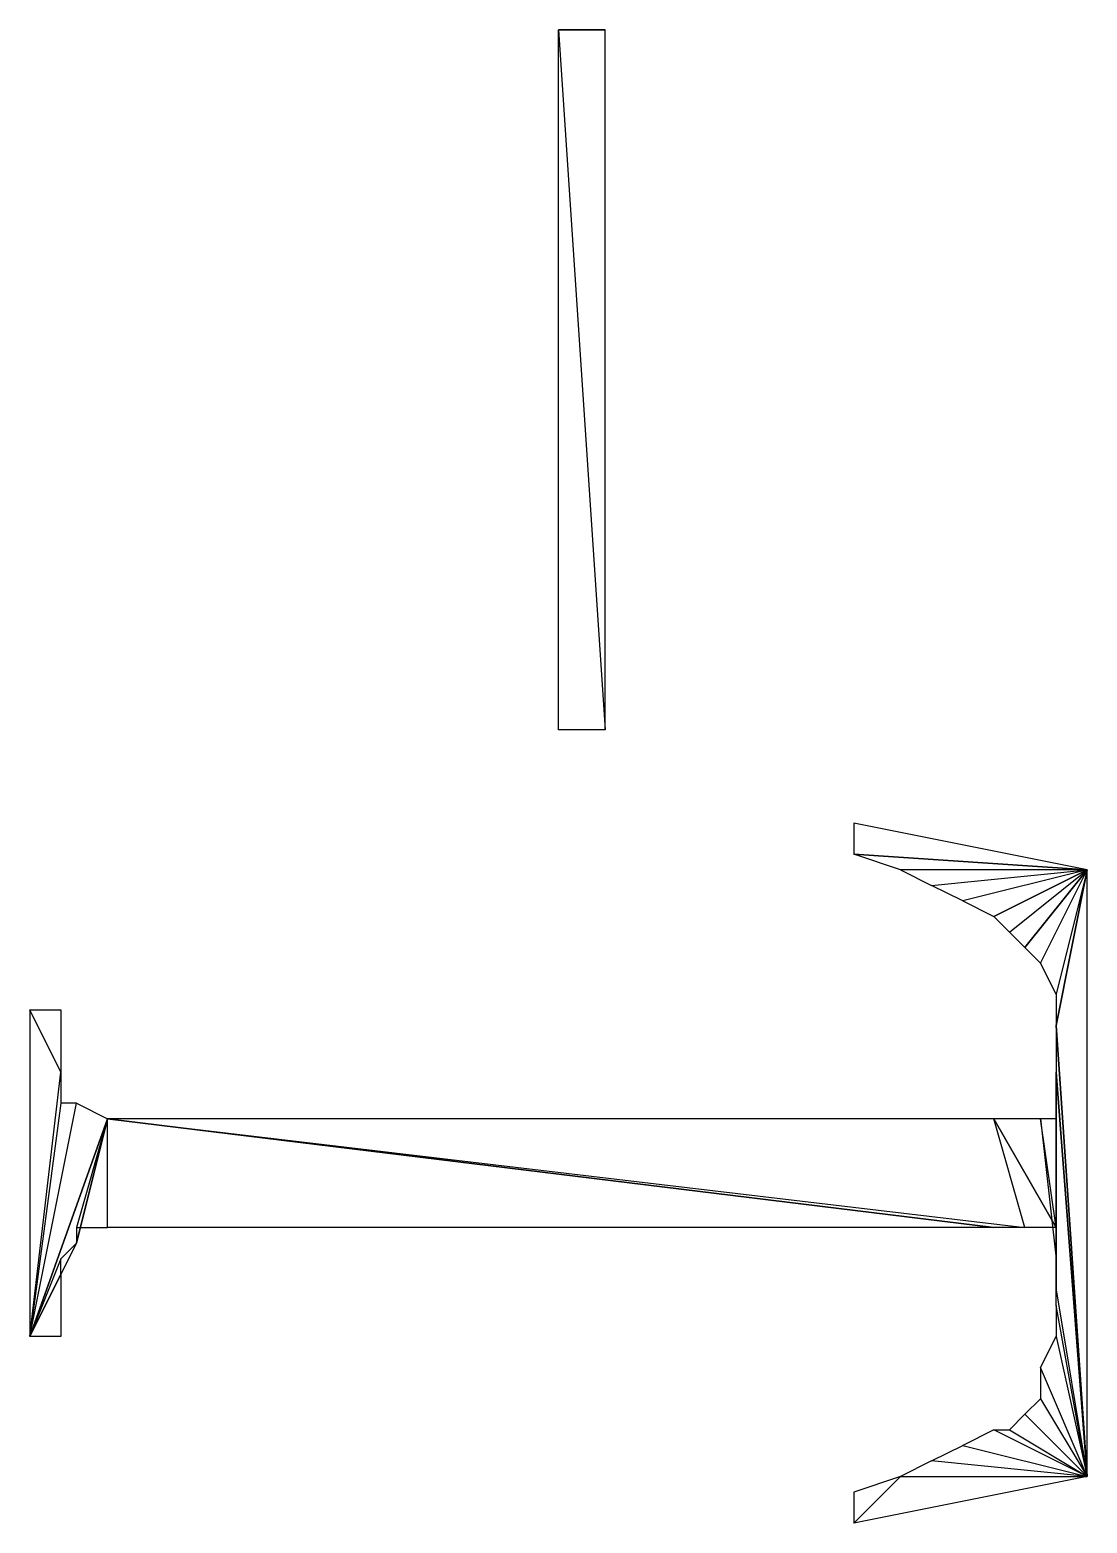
# Model space of a CAD drawing. Extents: x 0 to 7.8, y 0 to 11.
# Drawn here: x 1.62 to 1.79, y 2.5525 to 2.7925 of the extents above; entities that cross this region are included whole.
import ezdxf

# ---------------------------------------------------------------- set-up
doc = ezdxf.new("R2010")
doc.units = 0
doc.header["$MEASUREMENT"] = 0
doc.linetypes.add('AUSGEZOGEN', pattern=[0])
doc.layers.get('0').update_dxf_attribs({"linetype": 'AUSGEZOGEN'})

msp = doc.modelspace()

# ---------------------------------------------------------------- linework, layer by layer
for points in [[(1.705, 2.7925), (1.7125, 2.7925), (1.7125, 2.7925), (1.705, 2.7925), (1.705, 2.7925)], [(1.7125, 2.7925), (1.705, 2.7925), (1.705, 2.7925), (1.7125, 2.68), (1.7125, 2.7925)], [(1.705, 2.7925), (1.7125, 2.68), (1.7125, 2.68), (1.705, 2.68), (1.705, 2.7925), (1.705, 2.7925)], [(1.7525, 2.665), (1.7525, 2.66), (1.7525, 2.66), (1.79, 2.6575), (1.7525, 2.665), (1.7525, 2.665)], [(1.7525, 2.66), (1.7525, 2.66), (1.7525, 2.66), (1.79, 2.6575), (1.7525, 2.66)], [(1.7525, 2.66), (1.79, 2.6575), (1.79, 2.6575), (1.76, 2.6575), (1.7525, 2.66), (1.7525, 2.66)], [(1.76, 2.6575), (1.765, 2.655), (1.765, 2.655), (1.79, 2.6575), (1.76, 2.6575)], [(1.765, 2.655), (1.79, 2.6575), (1.79, 2.6575), (1.77, 2.6525), (1.765, 2.655)], [(1.79, 2.6575), (1.77, 2.6525), (1.77, 2.6525), (1.775, 2.65), (1.79, 2.6575), (1.79, 2.6575)], [(1.775, 2.65), (1.7775, 2.6475), (1.7775, 2.6475), (1.79, 2.6575), (1.775, 2.65)], [(1.7775, 2.6475), (1.79, 2.6575), (1.79, 2.6575), (1.78, 2.645), (1.7775, 2.6475)], [(1.79, 2.6575), (1.78, 2.645), (1.78, 2.645), (1.78, 2.645), (1.79, 2.6575), (1.79, 2.6575)], [(1.78, 2.645), (1.7825, 2.6425), (1.7825, 2.6425), (1.79, 2.6575), (1.78, 2.645)], [(1.7825, 2.6425), (1.79, 2.6575), (1.79, 2.6575), (1.785, 2.6375), (1.7825, 2.6425)], [(1.79, 2.6575), (1.785, 2.6375), (1.785, 2.6375), (1.785, 2.6325), (1.79, 2.6575), (1.79, 2.6575)], [(1.79, 2.6575), (1.785, 2.6325), (1.785, 2.6325), (1.79, 2.56), (1.79, 2.6575), (1.79, 2.6575)], [(1.62, 2.5825), (1.625, 2.625), (1.625, 2.625), (1.62, 2.635), (1.62, 2.5825)], [(1.625, 2.625), (1.62, 2.635), (1.62, 2.635), (1.625, 2.635), (1.625, 2.625), (1.625, 2.625)], [(1.785, 2.6325), (1.785, 2.625), (1.785, 2.625), (1.79, 2.56), (1.785, 2.6325), (1.785, 2.6325)], [(1.625, 2.62), (1.62, 2.5825), (1.62, 2.5825), (1.625, 2.625), (1.625, 2.62)], [(1.785, 2.6225), (1.785, 2.59), (1.785, 2.59), (1.785, 2.625), (1.785, 2.6225), (1.785, 2.6225)], [(1.785, 2.625), (1.785, 2.59), (1.785, 2.59), (1.79, 2.56), (1.785, 2.625), (1.785, 2.625)], [(1.785, 2.6175), (1.785, 2.595), (1.785, 2.595), (1.785, 2.6225), (1.785, 2.6175)], [(1.785, 2.595), (1.785, 2.6225), (1.785, 2.6225), (1.785, 2.59), (1.785, 2.595)], [(1.6325, 2.6175), (1.62, 2.5825), (1.62, 2.5825), (1.6275, 2.62), (1.6325, 2.6175)], [(1.62, 2.5825), (1.6275, 2.62), (1.6275, 2.62), (1.625, 2.62), (1.62, 2.5825), (1.62, 2.5825)], [(1.6325, 2.6175), (1.6275, 2.5975), (1.6275, 2.5975), (1.62, 2.5825), (1.6325, 2.6175), (1.6325, 2.6175)], [(1.6325, 2.6175), (1.6325, 2.6175), (1.6325, 2.6175), (1.62, 2.5825), (1.6325, 2.6175), (1.6325, 2.6175)], [(1.6325, 2.6), (1.6325, 2.6175), (1.6325, 2.6175), (1.6275, 2.6), (1.6325, 2.6)], [(1.6325, 2.6175), (1.6275, 2.6), (1.6275, 2.6), (1.6275, 2.5975), (1.6325, 2.6175), (1.6325, 2.6175)], [(1.775, 2.6), (1.6325, 2.6), (1.6325, 2.6), (1.6325, 2.6175), (1.775, 2.6)], [(1.775, 2.6), (1.775, 2.6), (1.775, 2.6), (1.6325, 2.6175), (1.775, 2.6)], [(1.775, 2.6), (1.6325, 2.6175), (1.6325, 2.6175), (1.78, 2.6), (1.775, 2.6)], [(1.6325, 2.6175), (1.78, 2.6), (1.78, 2.6), (1.775, 2.6175), (1.6325, 2.6175)], [(1.78, 2.6), (1.775, 2.6175), (1.775, 2.6175), (1.785, 2.6), (1.78, 2.6)], [(1.775, 2.6175), (1.785, 2.6), (1.785, 2.6), (1.785, 2.6), (1.775, 2.6175), (1.775, 2.6175)], [(1.775, 2.6175), (1.785, 2.6), (1.785, 2.6), (1.7825, 2.6175), (1.775, 2.6175)], [(1.785, 2.6), (1.7825, 2.6175), (1.7825, 2.6175), (1.785, 2.595), (1.785, 2.6)], [(1.7825, 2.6175), (1.785, 2.595), (1.785, 2.595), (1.785, 2.6175), (1.7825, 2.6175), (1.7825, 2.6175)], [(1.6275, 2.5975), (1.625, 2.595), (1.625, 2.595), (1.62, 2.5825), (1.6275, 2.5975), (1.6275, 2.5975)], [(1.62, 2.5825), (1.625, 2.5925), (1.625, 2.5925), (1.625, 2.595), (1.62, 2.5825), (1.62, 2.5825)], [(1.625, 2.5825), (1.62, 2.5825), (1.62, 2.5825), (1.625, 2.5925), (1.625, 2.5825)], [(1.79, 2.56), (1.785, 2.5875), (1.785, 2.5875), (1.785, 2.59), (1.79, 2.56), (1.79, 2.56)], [(1.785, 2.5825), (1.79, 2.56), (1.79, 2.56), (1.785, 2.5875), (1.785, 2.5825)], [(1.79, 2.56), (1.7825, 2.5775), (1.7825, 2.5775), (1.785, 2.5825), (1.79, 2.56), (1.79, 2.56)], [(1.7825, 2.5725), (1.79, 2.56), (1.79, 2.56), (1.7825, 2.5775), (1.7825, 2.5725)], [(1.79, 2.56), (1.78, 2.57), (1.78, 2.57), (1.7825, 2.5725), (1.79, 2.56), (1.79, 2.56)], [(1.7775, 2.5675), (1.79, 2.56), (1.79, 2.56), (1.78, 2.57), (1.7775, 2.5675)], [(1.77, 2.565), (1.79, 2.56), (1.79, 2.56), (1.775, 2.5675), (1.77, 2.565)], [(1.79, 2.56), (1.775, 2.5675), (1.775, 2.5675), (1.7775, 2.5675), (1.79, 2.56), (1.79, 2.56)], [(1.79, 2.56), (1.765, 2.5625), (1.765, 2.5625), (1.77, 2.565), (1.79, 2.56), (1.79, 2.56)], [(1.76, 2.56), (1.79, 2.56), (1.79, 2.56), (1.765, 2.5625), (1.76, 2.56)], [(1.7525, 2.5575), (1.7525, 2.5525), (1.7525, 2.5525), (1.76, 2.56), (1.7525, 2.5575)], [(1.7525, 2.5525), (1.76, 2.56), (1.76, 2.56), (1.79, 2.56), (1.7525, 2.5525)]]:
    msp.add_lwpolyline(points)

doc.saveas('drawing.dxf')
